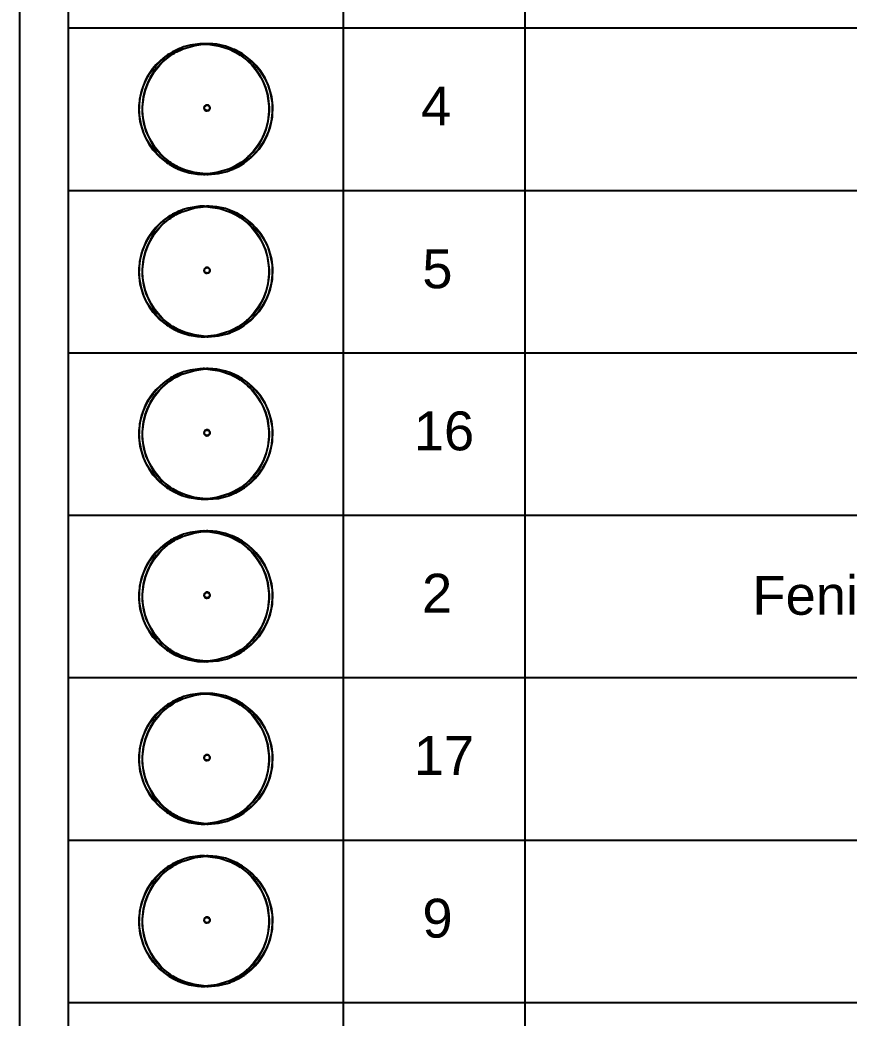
# Model space of a CAD drawing. Header units: millimetres. Extents: x 0 to 135, y -17 to 120.
# Drawn here: x 0 to 7.85, y 80.21 to 89.66 of the extents above; entities that cross this region are included whole.
import ezdxf

# ---------------------------------------------------------------- set-up
doc = ezdxf.new("R2010")
doc.units = ezdxf.units.MM
doc.layers.add('Plan View', color=7, linetype='Continuous')
doc.layers.add('Plant Legend', color=7, linetype='Continuous')
picture_1 = doc.add_image_def('image1.jpg', size_in_pixel=(8192, 8192))

# ---------------------------------------------------------------- blocks, each defined once
blk = doc.blocks.new('1')
at = {"flags": 1}
for tag in ['Export Name', 'Export Layer']:
    blk.add_attdef(tag, (0, 0), '', height=0.0254, dxfattribs=at)
at = {"layer": 'Plan View'}
image = blk.add_image(picture_1, insert=(0, 0), size_in_units=(120, 120), dxfattribs=dict(at, fade=50))
image.dxf.flags = 7
blk = doc.blocks.new('422')
at = {"layer": 'Plant Legend'}
for points in [[(0.4583, 119.2984), (21.053, 119.2984), (21.053, 6.5593), (0.4583, 6.5593)], [(1.7394, 88.1976), (1.7485, 88.1978), (1.7578, 88.1996), (1.7632, 88.1995), (1.7725, 88.1975), (1.7819, 88.1977), (1.8782, 88.2058), (1.9624, 88.226), (1.9825, 88.2338), (2.0066, 88.2439), (2.0083, 88.2444), (2.0189, 88.2485), (2.028, 88.2529), (2.0308, 88.2538), (2.044, 88.2593), (2.0644, 88.2698), (2.0925, 88.2859), (2.0975, 88.2894), (2.1176, 88.3019), (2.1243, 88.3066), (2.1297, 88.31), (2.1376, 88.3159), (2.1844, 88.3531), (2.1911, 88.3598), (2.2272, 88.3946), (2.2634, 88.437), (2.3089, 88.5039), (2.3369, 88.5574), (2.3678, 88.6389), (2.3892, 88.7433), (2.3929, 88.8462), (2.3823, 88.9332), (2.3556, 89.0295), (2.3208, 89.1071), (2.2794, 89.1739), (2.2363, 89.2274), (2.1951, 89.2692), (2.135, 89.3184), (2.1054, 89.3384), (2.0908, 89.3469), (2.0855, 89.3505), (2.0587, 89.3652), (2.0547, 89.367), (2.0373, 89.3759), (2.0306, 89.3785), (2.0253, 89.3802), (2.0238, 89.3812), (2.0091, 89.3879), (1.9865, 89.3966), (1.9451, 89.4114), (1.8621, 89.429), (1.8247, 89.4329), (1.7819, 89.4338), (1.7766, 89.4347), (1.7699, 89.4346), (1.7605, 89.4327), (1.7538, 89.4327), (1.7445, 89.4347), (1.7351, 89.4345), (1.7017, 89.4335), (1.6094, 89.4208), (1.5479, 89.4039), (1.5154, 89.3905), (1.5104, 89.3883), (1.4983, 89.3838), (1.4917, 89.3804), (1.4524, 89.3624), (1.4449, 89.3578), (1.4246, 89.3464), (1.4155, 89.3405), (1.3978, 89.329), (1.3713, 89.3103), (1.3293, 89.2755), (1.3259, 89.2724), (1.2868, 89.2341), (1.2547, 89.1966), (1.2042, 89.1215), (1.1892, 89.0936), (1.1492, 88.9933), (1.1303, 88.9078), (1.1241, 88.7861), (1.1347, 88.6991), (1.1614, 88.6028), (1.1841, 88.5492), (1.2216, 88.4821), (1.259, 88.4301), (1.3219, 88.363), (1.3874, 88.3099), (1.4021, 88.3002), (1.4115, 88.2939), (1.4583, 88.267), (1.477, 88.2576), (1.4863, 88.2538), (1.4917, 88.2519), (1.4984, 88.2484), (1.5332, 88.2345), (1.6, 88.2135), (1.6789, 88.2005), (1.7164, 88.1982), (1.7351, 88.1985)], [(1.5278, 88.2414), (1.5091, 88.2476), (1.4917, 88.2543), (1.469, 88.2659), (1.4609, 88.2692), (1.4502, 88.2752), (1.4382, 88.2819), (1.3981, 88.3065), (1.3553, 88.3384), (1.3497, 88.3434), (1.2894, 88.4009), (1.241, 88.4611), (1.2022, 88.5239), (1.1726, 88.5868), (1.1456, 88.671), (1.1313, 88.7566), (1.1291, 88.8489), (1.1409, 88.9398), (1.1649, 89.0254), (1.1874, 89.0789), (1.23, 89.1552), (1.2633, 89.2006), (1.3285, 89.271), (1.374, 89.3081), (1.4021, 89.3282), (1.4101, 89.3336), (1.4369, 89.3497), (1.4436, 89.3532), (1.4917, 89.3776), (1.4984, 89.3801), (1.5091, 89.3848), (1.5171, 89.3875), (1.5305, 89.3914), (1.5332, 89.3915), (1.5345, 89.391), (1.5352, 89.3905), (1.5345, 89.3891), (1.5332, 89.3876), (1.5265, 89.3835), (1.4777, 89.3584), (1.4528, 89.3437), (1.3981, 89.3061), (1.3927, 89.3017), (1.37, 89.2832), (1.366, 89.2791), (1.3566, 89.2714), (1.3513, 89.2659), (1.3419, 89.2581), (1.2924, 89.2031), (1.2683, 89.1712), (1.2323, 89.1136), (1.2067, 89.0615), (1.1854, 89.0053), (1.1667, 88.9305), (1.1584, 88.8703), (1.1567, 88.8342), (1.1561, 88.8021), (1.157, 88.7914), (1.1574, 88.774), (1.1698, 88.6858), (1.1923, 88.6069), (1.2309, 88.521), (1.259, 88.4743), (1.2991, 88.4209), (1.3433, 88.3728), (1.3554, 88.3621), (1.3981, 88.3259), (1.4222, 88.3083), (1.4329, 88.3017), (1.4463, 88.2926), (1.4516, 88.2894), (1.4704, 88.2779), (1.481, 88.2722), (1.5318, 88.2457), (1.5333, 88.2444), (1.5344, 88.2431), (1.5345, 88.2416), (1.5332, 88.2408), (1.5291, 88.241)], [(1.7578, 88.2015), (1.6495, 88.2152), (1.5653, 88.2392), (1.5184, 88.2569), (1.4917, 88.2703), (1.4902, 88.2712), (1.4743, 88.2797), (1.4476, 88.2956), (1.4275, 88.309), (1.4207, 88.314), (1.374, 88.3503), (1.366, 88.3569), (1.3564, 88.3661), (1.3526, 88.3691), (1.3267, 88.3956), (1.2773, 88.4557), (1.2437, 88.5079), (1.2143, 88.5654), (1.186, 88.6416), (1.167, 88.7286), (1.1607, 88.7994), (1.1608, 88.8382), (1.1716, 88.9318), (1.1876, 88.996), (1.2089, 89.0549), (1.2355, 89.1097), (1.2716, 89.1685), (1.3196, 89.2287), (1.3526, 89.2629), (1.37, 89.2788), (1.4155, 89.3149), (1.4489, 89.3375), (1.4623, 89.3459), (1.4827, 89.3571), (1.4837, 89.3578), (1.5305, 89.3804), (1.5439, 89.3854), (1.6535, 89.4178), (1.711, 89.4267), (1.7592, 89.4306), (1.7779, 89.4296), (1.8902, 89.4119), (1.9825, 89.3819), (2.0012, 89.374), (2.0052, 89.3718), (2.0427, 89.3525), (2.0841, 89.3273), (2.0922, 89.321), (2.143, 89.2819), (2.1523, 89.274), (2.1604, 89.2662), (2.1644, 89.2631), (2.1903, 89.2367), (2.2397, 89.1766), (2.2785, 89.115), (2.3016, 89.0696), (2.3205, 89.0228), (2.3392, 88.9599), (2.3537, 88.8716), (2.3556, 88.8407), (2.3562, 88.7941), (2.3454, 88.7005), (2.3295, 88.6363), (2.3081, 88.5774), (2.2816, 88.5226), (2.2482, 88.4678), (2.2081, 88.4156), (2.1644, 88.3693), (2.1561, 88.3621), (2.1496, 88.3554), (2.1443, 88.3514), (2.1176, 88.3295), (2.1002, 88.3163), (2.0907, 88.31), (2.0654, 88.2931), (2.06, 88.2899), (2.0173, 88.2663), (1.9985, 88.2569), (1.9758, 88.2476), (1.8635, 88.2144), (1.7779, 88.2026)], [(1.9825, 88.2413), (1.982, 88.2418), (1.9825, 88.2432), (1.9878, 88.2473), (2.0012, 88.2543), (2.0416, 88.2752), (2.0587, 88.2853), (2.0643, 88.2886), (2.0694, 88.292), (2.0748, 88.2953), (2.1189, 88.3261), (2.1243, 88.3305), (2.147, 88.3489), (2.151, 88.3531), (2.1577, 88.3582), (2.1671, 88.3675), (2.1738, 88.3728), (2.2032, 88.4039), (2.246, 88.4571), (2.266, 88.4865), (2.3051, 88.5587), (2.3304, 88.6229), (2.3504, 88.7018), (2.3587, 88.7633), (2.3605, 88.7994), (2.3609, 88.8302), (2.3596, 88.8583), (2.3475, 88.9452), (2.3262, 89.0216), (2.2992, 89.0856), (2.2714, 89.1368), (2.2244, 89.2033), (2.2005, 89.2314), (2.1722, 89.2608), (2.1629, 89.2688), (2.159, 89.2729), (2.1508, 89.2795), (2.0971, 89.3223), (2.0801, 89.3335), (2.0439, 89.3558), (2.032, 89.3625), (1.9865, 89.3856), (1.9837, 89.3879), (1.9826, 89.3892), (1.9827, 89.3905), (1.9838, 89.3913), (1.9852, 89.3916), (1.9878, 89.3912), (2.0146, 89.3819), (2.0253, 89.3779), (2.028, 89.3765), (2.0388, 89.3705), (2.0534, 89.3644), (2.0641, 89.3584), (2.0721, 89.3541), (2.0761, 89.3517), (2.0908, 89.3435), (2.1216, 89.3236), (2.163, 89.2925), (2.2276, 89.2314), (2.2731, 89.1752), (2.3162, 89.1057), (2.3444, 89.0455), (2.3687, 88.9719), (2.3854, 88.8797), (2.388, 88.7847), (2.3773, 88.6978), (2.3522, 88.6069), (2.3243, 88.5427), (2.2936, 88.4878), (2.287, 88.4771), (2.2538, 88.4317), (2.1885, 88.3612), (2.1826, 88.3568), (2.1764, 88.3508), (2.1323, 88.3161), (2.1069, 88.2986), (2.0801, 88.2825), (2.0681, 88.2758), (2.024, 88.2541), (2.0052, 88.2463), (1.9878, 88.241), (1.9852, 88.2407), (1.9838, 88.2408)], [(1.7665, 88.7994), (1.7732, 88.7994), (1.7839, 88.8021), (1.7899, 88.8063), (1.7939, 88.8102), (1.7966, 88.8142), (1.7993, 88.8227), (1.7994, 88.8302), (1.7972, 88.8382), (1.795, 88.8422), (1.7926, 88.8451), (1.7885, 88.8489), (1.7846, 88.8516), (1.7806, 88.8533), (1.7752, 88.8543), (1.7652, 88.8543), (1.7592, 88.8526), (1.7508, 88.8476), (1.7468, 88.8436), (1.7443, 88.8396), (1.742, 88.8329), (1.7415, 88.8248), (1.7432, 88.8168), (1.7445, 88.814), (1.7471, 88.8101), (1.7511, 88.8061), (1.7566, 88.8021), (1.7605, 88.8005), (1.7632, 88.7999)], [(1.7645, 88.802), (1.7592, 88.8043), (1.7538, 88.8081), (1.751, 88.8115), (1.7478, 88.8182), (1.7466, 88.8235), (1.7466, 88.8302), (1.7477, 88.8355), (1.7511, 88.8424), (1.7552, 88.8471), (1.7592, 88.8498), (1.7618, 88.8512), (1.7645, 88.8523), (1.7685, 88.8529), (1.7752, 88.8525), (1.7766, 88.8521), (1.7832, 88.8486), (1.7878, 88.8449), (1.7907, 88.8409), (1.7932, 88.8355), (1.7944, 88.8302), (1.7945, 88.8248), (1.7931, 88.8182), (1.7907, 88.8128), (1.7879, 88.8088), (1.7819, 88.8041), (1.7792, 88.8025), (1.7776, 88.8021), (1.7766, 88.8016), (1.7712, 88.801), (1.7672, 88.8012), (1.7659, 88.8014)], [(1.7394, 86.6601), (1.7485, 86.6603), (1.7578, 86.6621), (1.7632, 86.662), (1.7725, 86.66), (1.7819, 86.6602), (1.8782, 86.6683), (1.9624, 86.6885), (1.9825, 86.6963), (2.0066, 86.7064), (2.0083, 86.7069), (2.0189, 86.7109), (2.028, 86.7154), (2.0308, 86.7163), (2.044, 86.7218), (2.0644, 86.7323), (2.0925, 86.7484), (2.0975, 86.7519), (2.1176, 86.7644), (2.1243, 86.7692), (2.1297, 86.7725), (2.1844, 86.8157), (2.1911, 86.8223), (2.2303, 86.8607), (2.2634, 86.8995), (2.3089, 86.9664), (2.3369, 87.0199), (2.3678, 87.1014), (2.3892, 87.2058), (2.3929, 87.3087), (2.3823, 87.3957), (2.3556, 87.492), (2.3356, 87.5401), (2.3088, 87.5911), (2.2794, 87.6364), (2.2363, 87.6899), (2.1951, 87.7317), (2.151, 87.7688), (2.1054, 87.8009), (2.0908, 87.8094), (2.0855, 87.813), (2.0587, 87.8277), (2.0547, 87.8295), (2.0373, 87.8384), (2.0306, 87.841), (2.0253, 87.8428), (2.0091, 87.8504), (1.9451, 87.8739), (1.8621, 87.8915), (1.826, 87.8954), (1.7899, 87.8963), (1.7819, 87.8963), (1.7766, 87.8972), (1.7699, 87.8971), (1.7618, 87.8953), (1.7538, 87.8952), (1.7445, 87.8972), (1.7351, 87.897), (1.703, 87.8962), (1.5907, 87.879), (1.5439, 87.8649), (1.5154, 87.853), (1.5104, 87.8508), (1.5089, 87.8504), (1.5077, 87.8497), (1.5051, 87.8489), (1.4956, 87.845), (1.4944, 87.8442), (1.4524, 87.825), (1.4449, 87.8203), (1.4246, 87.8089), (1.3994, 87.7928), (1.3713, 87.7728), (1.3293, 87.738), (1.3259, 87.7349), (1.2868, 87.6966), (1.2537, 87.6577), (1.2122, 87.5976), (1.1904, 87.5588), (1.1492, 87.4558), (1.1303, 87.3703), (1.1241, 87.2486), (1.1347, 87.1616), (1.1614, 87.0653), (1.1841, 87.0117), (1.2216, 86.9446), (1.259, 86.8926), (1.3219, 86.8255), (1.3874, 86.7724), (1.4021, 86.7627), (1.4115, 86.7564), (1.4583, 86.7295), (1.477, 86.7201), (1.4863, 86.7163), (1.4917, 86.7144), (1.4984, 86.7109), (1.5332, 86.6969), (1.6, 86.676), (1.6789, 86.663), (1.7164, 86.6607), (1.7351, 86.661)], [(1.7578, 86.664), (1.6495, 86.6777), (1.5653, 86.7017), (1.5184, 86.7194), (1.4917, 86.7328), (1.4902, 86.7337), (1.4743, 86.7422), (1.4476, 86.7581), (1.4275, 86.7715), (1.4207, 86.7765), (1.374, 86.8128), (1.366, 86.8194), (1.3564, 86.8286), (1.3499, 86.8342), (1.3267, 86.8581), (1.2773, 86.9182), (1.2437, 86.9704), (1.2143, 87.0279), (1.186, 87.1041), (1.167, 87.191), (1.1607, 87.2619), (1.1608, 87.3007), (1.1716, 87.3943), (1.1876, 87.4585), (1.2089, 87.5174), (1.2355, 87.5722), (1.2716, 87.631), (1.3196, 87.6912), (1.3526, 87.7254), (1.37, 87.7413), (1.3994, 87.7652), (1.4155, 87.7774), (1.4265, 87.7848), (1.4409, 87.7949), (1.4623, 87.8083), (1.4732, 87.8142), (1.4827, 87.8196), (1.4837, 87.8203), (1.5305, 87.8429), (1.5439, 87.8479), (1.6535, 87.8803), (1.7097, 87.8891), (1.7605, 87.8931), (1.7779, 87.8921), (1.8916, 87.874), (1.9825, 87.8444), (2.0039, 87.8351), (2.0427, 87.815), (2.0841, 87.7898), (2.143, 87.7444), (2.1523, 87.7365), (2.1604, 87.7287), (2.1644, 87.7256), (2.1913, 87.6979), (2.2397, 87.6391), (2.2785, 87.5775), (2.3016, 87.5321), (2.3205, 87.4853), (2.3392, 87.4224), (2.3537, 87.3341), (2.3556, 87.3032), (2.3562, 87.2566), (2.3454, 87.163), (2.3295, 87.0988), (2.3081, 87.0399), (2.2816, 86.9851), (2.2482, 86.9303), (2.2081, 86.8781), (2.1654, 86.8326), (2.1561, 86.8246), (2.1496, 86.8179), (2.1443, 86.8139), (2.1176, 86.792), (2.1002, 86.7788), (2.0907, 86.7725), (2.0654, 86.7556), (2.06, 86.7524), (2.0173, 86.7288), (1.9865, 86.7143), (1.9758, 86.7101), (1.8635, 86.6769), (1.7779, 86.6651)], [(1.5278, 86.7039), (1.5091, 86.7101), (1.4917, 86.7168), (1.469, 86.7284), (1.4609, 86.7317), (1.4502, 86.7377), (1.4382, 86.7444), (1.3981, 86.769), (1.3553, 86.8009), (1.3298, 86.8233), (1.2882, 86.8647), (1.241, 86.9236), (1.2022, 86.9864), (1.1726, 87.0493), (1.1456, 87.1335), (1.1313, 87.2191), (1.1291, 87.3114), (1.1409, 87.4024), (1.1634, 87.4839), (1.1874, 87.5414), (1.23, 87.6177), (1.2884, 87.6926), (1.3299, 87.7345), (1.374, 87.7706), (1.4101, 87.796), (1.4369, 87.8122), (1.4436, 87.8157), (1.4917, 87.8401), (1.4945, 87.841), (1.5118, 87.8484), (1.5305, 87.854), (1.5332, 87.8538), (1.5345, 87.8535), (1.5352, 87.853), (1.5345, 87.8516), (1.5332, 87.8501), (1.5265, 87.846), (1.4777, 87.8209), (1.4528, 87.8062), (1.4141, 87.7807), (1.37, 87.7457), (1.366, 87.7416), (1.3566, 87.7339), (1.3499, 87.7272), (1.3419, 87.7206), (1.2831, 87.6537), (1.2683, 87.6337), (1.2359, 87.5829), (1.2067, 87.524), (1.1854, 87.4678), (1.1667, 87.393), (1.1584, 87.3328), (1.1567, 87.2967), (1.1561, 87.2646), (1.157, 87.2539), (1.1574, 87.2365), (1.1698, 87.1483), (1.1922, 87.0694), (1.2309, 86.9835), (1.259, 86.9368), (1.2991, 86.8834), (1.3433, 86.8353), (1.3554, 86.8246), (1.3981, 86.7884), (1.4222, 86.7708), (1.4329, 86.7642), (1.4463, 86.7551), (1.4516, 86.7519), (1.4704, 86.7404), (1.5318, 86.7082), (1.5333, 86.7069), (1.5344, 86.7056), (1.5345, 86.7041), (1.5332, 86.7033), (1.5291, 86.7035)], [(1.9825, 86.7038), (1.982, 86.7043), (1.9825, 86.7057), (1.9878, 86.7098), (2.0012, 86.7168), (2.0416, 86.7377), (2.0587, 86.7478), (2.0643, 86.7511), (2.0694, 86.7545), (2.0748, 86.7578), (2.1189, 86.7886), (2.1243, 86.793), (2.147, 86.8114), (2.151, 86.8155), (2.1577, 86.8207), (2.1671, 86.83), (2.1738, 86.8353), (2.2032, 86.8664), (2.246, 86.9196), (2.266, 86.9491), (2.3051, 87.0212), (2.3304, 87.0854), (2.3504, 87.1643), (2.3587, 87.2258), (2.3605, 87.2619), (2.3609, 87.2927), (2.3596, 87.3208), (2.3472, 87.409), (2.3262, 87.4841), (2.2992, 87.5481), (2.2714, 87.5993), (2.2286, 87.6608), (2.2005, 87.6939), (2.1722, 87.7233), (2.1615, 87.7327), (2.1495, 87.7434), (2.0971, 87.7848), (2.0801, 87.796), (2.0439, 87.8183), (2.04, 87.8201), (2.0293, 87.8263), (1.9865, 87.8481), (1.9837, 87.8504), (1.9826, 87.8517), (1.9827, 87.853), (1.9838, 87.8538), (1.9852, 87.8541), (1.9892, 87.8534), (2.0079, 87.8471), (2.0199, 87.8423), (2.0226, 87.8415), (2.0253, 87.8404), (2.028, 87.839), (2.0388, 87.833), (2.0534, 87.8269), (2.0641, 87.8209), (2.0761, 87.8142), (2.0908, 87.806), (2.1216, 87.7861), (2.163, 87.755), (2.1671, 87.7514), (2.2276, 87.6939), (2.2731, 87.6377), (2.3162, 87.5682), (2.3444, 87.508), (2.3687, 87.4344), (2.3854, 87.3422), (2.388, 87.2472), (2.3773, 87.1603), (2.3522, 87.0694), (2.3243, 87.0052), (2.2936, 86.9503), (2.287, 86.9396), (2.2538, 86.8942), (2.1885, 86.8237), (2.1826, 86.8193), (2.1764, 86.8133), (2.1323, 86.7786), (2.125, 86.7738), (2.1069, 86.7611), (2.0801, 86.745), (2.0681, 86.7383), (2.024, 86.7166), (2.0052, 86.7088), (1.9878, 86.7035), (1.9852, 86.7032), (1.9838, 86.7033)], [(1.7652, 87.2619), (1.7732, 87.2619), (1.7839, 87.2646), (1.7899, 87.2688), (1.7939, 87.2727), (1.7966, 87.2767), (1.7993, 87.2852), (1.7994, 87.2927), (1.7972, 87.3007), (1.795, 87.3047), (1.7926, 87.3076), (1.7859, 87.3133), (1.7817, 87.3154), (1.7752, 87.3168), (1.7665, 87.3168), (1.7598, 87.3154), (1.7546, 87.3128), (1.7485, 87.3081), (1.7458, 87.3047), (1.7431, 87.2993), (1.7418, 87.294), (1.7415, 87.2873), (1.7432, 87.2793), (1.7445, 87.2765), (1.7471, 87.2726), (1.7511, 87.2686), (1.7566, 87.2646), (1.7605, 87.263)], [(1.7645, 87.2645), (1.7592, 87.2668), (1.7538, 87.2706), (1.751, 87.274), (1.7478, 87.2807), (1.7466, 87.286), (1.7466, 87.2927), (1.7478, 87.298), (1.7502, 87.3034), (1.7529, 87.3074), (1.7565, 87.3107), (1.7618, 87.3138), (1.7645, 87.3148), (1.7685, 87.3154), (1.7752, 87.315), (1.7766, 87.3146), (1.7819, 87.312), (1.7878, 87.3074), (1.7907, 87.3034), (1.7932, 87.298), (1.7944, 87.2927), (1.7945, 87.2873), (1.7931, 87.2807), (1.7907, 87.2753), (1.7872, 87.2706), (1.7819, 87.2665), (1.7792, 87.265), (1.7776, 87.2646), (1.7766, 87.2641), (1.7699, 87.2635), (1.7659, 87.2639)], [(1.7394, 85.1226), (1.7485, 85.1228), (1.7578, 85.1246), (1.7632, 85.1245), (1.7725, 85.1225), (1.7819, 85.1227), (1.8782, 85.1308), (1.9624, 85.151), (1.9825, 85.1588), (2.0066, 85.1689), (2.0083, 85.1694), (2.0189, 85.1734), (2.028, 85.1779), (2.0308, 85.1788), (2.044, 85.1843), (2.0644, 85.1948), (2.0925, 85.2109), (2.0975, 85.2144), (2.1176, 85.2269), (2.1243, 85.2316), (2.1297, 85.235), (2.1376, 85.2409), (2.1844, 85.2782), (2.1911, 85.2848), (2.2272, 85.3196), (2.2634, 85.362), (2.3089, 85.4289), (2.3369, 85.4824), (2.3678, 85.5639), (2.3892, 85.6683), (2.3929, 85.7712), (2.3823, 85.8582), (2.3556, 85.9545), (2.3208, 86.0321), (2.2794, 86.0989), (2.2363, 86.1524), (2.1951, 86.1942), (2.135, 86.2434), (2.1054, 86.2634), (2.0908, 86.2719), (2.0855, 86.2755), (2.0587, 86.2902), (2.0547, 86.292), (2.0373, 86.3009), (2.0306, 86.3035), (2.0253, 86.3052), (2.0238, 86.3062), (2.0091, 86.3129), (1.9865, 86.3215), (1.9451, 86.3364), (1.8621, 86.354), (1.8247, 86.3579), (1.7819, 86.3588), (1.7766, 86.3597), (1.7699, 86.3596), (1.7605, 86.3577), (1.7538, 86.3577), (1.7445, 86.3597), (1.7351, 86.3595), (1.7017, 86.3585), (1.6094, 86.3458), (1.5479, 86.3289), (1.5154, 86.3155), (1.5104, 86.3133), (1.4983, 86.3088), (1.4917, 86.3054), (1.4524, 86.2874), (1.4449, 86.2828), (1.4246, 86.2714), (1.4155, 86.2655), (1.3978, 86.254), (1.3713, 86.2353), (1.3293, 86.2005), (1.3259, 86.1974), (1.2868, 86.1591), (1.2547, 86.1216), (1.2042, 86.0465), (1.1892, 86.0186), (1.1492, 85.9183), (1.1303, 85.8328), (1.1241, 85.7111), (1.1347, 85.6241), (1.1614, 85.5278), (1.1841, 85.4742), (1.2216, 85.4072), (1.259, 85.3551), (1.3219, 85.288), (1.3874, 85.2349), (1.4021, 85.2252), (1.4115, 85.2189), (1.4583, 85.192), (1.477, 85.1826), (1.4863, 85.1787), (1.4917, 85.1769), (1.4984, 85.1734), (1.5332, 85.1594), (1.6, 85.1385), (1.6789, 85.1255), (1.7164, 85.1232), (1.7351, 85.1235)], [(1.7578, 85.1265), (1.6495, 85.1402), (1.5653, 85.1642), (1.5184, 85.1819), (1.4917, 85.1953), (1.4902, 85.1962), (1.4743, 85.2047), (1.4476, 85.2206), (1.4275, 85.234), (1.4207, 85.239), (1.374, 85.2753), (1.366, 85.2819), (1.3564, 85.2911), (1.3526, 85.2941), (1.3267, 85.3206), (1.2773, 85.3807), (1.2437, 85.4329), (1.2143, 85.4904), (1.186, 85.5666), (1.167, 85.6535), (1.1607, 85.7244), (1.1608, 85.7632), (1.1716, 85.8568), (1.1876, 85.921), (1.2089, 85.9799), (1.2355, 86.0347), (1.2716, 86.0935), (1.3196, 86.1537), (1.3526, 86.1879), (1.37, 86.2038), (1.4155, 86.2399), (1.4489, 86.2625), (1.4623, 86.2709), (1.4827, 86.2821), (1.4837, 86.2828), (1.5305, 86.3054), (1.5439, 86.3104), (1.6535, 86.3428), (1.711, 86.3517), (1.7592, 86.3556), (1.7779, 86.3546), (1.8902, 86.3369), (1.9825, 86.3069), (2.0012, 86.299), (2.0052, 86.2968), (2.0427, 86.2775), (2.0841, 86.2523), (2.0922, 86.246), (2.143, 86.2069), (2.1523, 86.199), (2.1604, 86.1912), (2.1644, 86.1881), (2.1903, 86.1617), (2.2397, 86.1016), (2.2785, 86.04), (2.3016, 85.9946), (2.3205, 85.9478), (2.3392, 85.8849), (2.3537, 85.7966), (2.3556, 85.7657), (2.3562, 85.7191), (2.3454, 85.6255), (2.3295, 85.5613), (2.3081, 85.5024), (2.2816, 85.4476), (2.2482, 85.3928), (2.2081, 85.3406), (2.1644, 85.2943), (2.1561, 85.2871), (2.1496, 85.2804), (2.1443, 85.2764), (2.1176, 85.2545), (2.1002, 85.2413), (2.0907, 85.235), (2.0654, 85.2181), (2.06, 85.2149), (2.0173, 85.1913), (1.9985, 85.1819), (1.9758, 85.1726), (1.8635, 85.1394), (1.7779, 85.1276)], [(1.5278, 85.1664), (1.5091, 85.1726), (1.4917, 85.1793), (1.469, 85.1909), (1.4609, 85.1942), (1.4502, 85.2002), (1.4382, 85.2069), (1.3981, 85.2315), (1.3553, 85.2634), (1.3497, 85.2684), (1.2894, 85.3259), (1.241, 85.3861), (1.2022, 85.4489), (1.1726, 85.5118), (1.1456, 85.596), (1.1313, 85.6816), (1.1291, 85.7739), (1.1409, 85.8649), (1.1649, 85.9504), (1.1874, 86.0039), (1.23, 86.0802), (1.2633, 86.1256), (1.3285, 86.196), (1.374, 86.2331), (1.4021, 86.2532), (1.4101, 86.2586), (1.4369, 86.2747), (1.4436, 86.2782), (1.4917, 86.3026), (1.4984, 86.3051), (1.5091, 86.3098), (1.5171, 86.3125), (1.5305, 86.3165), (1.5332, 86.3165), (1.5345, 86.316), (1.5352, 86.3155), (1.5345, 86.3141), (1.5332, 86.3126), (1.5265, 86.3085), (1.4777, 86.2834), (1.4528, 86.2687), (1.3981, 86.2311), (1.3927, 86.2267), (1.37, 86.2082), (1.366, 86.2041), (1.3566, 86.1964), (1.3513, 86.1909), (1.3419, 86.1831), (1.2924, 86.1281), (1.2683, 86.0962), (1.2323, 86.0386), (1.2067, 85.9865), (1.1854, 85.9303), (1.1667, 85.8555), (1.1584, 85.7953), (1.1567, 85.7592), (1.1561, 85.7271), (1.157, 85.7164), (1.1574, 85.699), (1.1698, 85.6108), (1.1923, 85.5319), (1.2309, 85.446), (1.259, 85.3993), (1.2991, 85.3459), (1.3433, 85.2978), (1.3554, 85.2871), (1.3981, 85.2509), (1.4222, 85.2333), (1.4329, 85.2267), (1.4463, 85.2176), (1.4516, 85.2144), (1.4704, 85.2029), (1.481, 85.1972), (1.5318, 85.1707), (1.5333, 85.1694), (1.5344, 85.1681), (1.5345, 85.1666), (1.5332, 85.1658), (1.5291, 85.166)], [(1.9825, 85.1663), (1.982, 85.1668), (1.9825, 85.1682), (1.9878, 85.1723), (2.0012, 85.1793), (2.0416, 85.2002), (2.0587, 85.2104), (2.0643, 85.2136), (2.0694, 85.217), (2.0748, 85.2203), (2.1189, 85.2511), (2.1243, 85.2554), (2.147, 85.2739), (2.151, 85.278), (2.1577, 85.2832), (2.1671, 85.2925), (2.1738, 85.2978), (2.2032, 85.3289), (2.246, 85.3821), (2.266, 85.4116), (2.3051, 85.4837), (2.3304, 85.5479), (2.3504, 85.6268), (2.3587, 85.6883), (2.3605, 85.7244), (2.3609, 85.7552), (2.3596, 85.7833), (2.3475, 85.8702), (2.3262, 85.9466), (2.2992, 86.0106), (2.2714, 86.0618), (2.2244, 86.1283), (2.2005, 86.1564), (2.1722, 86.1858), (2.1629, 86.1938), (2.159, 86.1978), (2.1508, 86.2045), (2.0971, 86.2473), (2.0801, 86.2585), (2.0439, 86.2808), (2.032, 86.2875), (1.9865, 86.3106), (1.9837, 86.3129), (1.9826, 86.3142), (1.9827, 86.3155), (1.9838, 86.3163), (1.9852, 86.3166), (1.9878, 86.3162), (2.0146, 86.3069), (2.0253, 86.3029), (2.028, 86.3015), (2.0388, 86.2955), (2.0534, 86.2894), (2.0641, 86.2834), (2.0721, 86.2791), (2.0761, 86.2767), (2.0908, 86.2685), (2.1216, 86.2486), (2.163, 86.2175), (2.2276, 86.1564), (2.2731, 86.1002), (2.3162, 86.0307), (2.3444, 85.9705), (2.3687, 85.8969), (2.3854, 85.8047), (2.388, 85.7097), (2.3773, 85.6228), (2.3522, 85.5319), (2.3243, 85.4677), (2.2936, 85.4128), (2.287, 85.4021), (2.2538, 85.3567), (2.1885, 85.2862), (2.1826, 85.2818), (2.1764, 85.2758), (2.1323, 85.2411), (2.1069, 85.2236), (2.0801, 85.2075), (2.0681, 85.2008), (2.024, 85.1791), (2.0052, 85.1713), (1.9878, 85.166), (1.9852, 85.1657), (1.9838, 85.1658)], [(1.7665, 85.7244), (1.7732, 85.7244), (1.7839, 85.7271), (1.7899, 85.7313), (1.7939, 85.7352), (1.7966, 85.7392), (1.7993, 85.7477), (1.7994, 85.7552), (1.7972, 85.7632), (1.795, 85.7672), (1.7926, 85.7701), (1.7885, 85.7739), (1.7846, 85.7766), (1.7806, 85.7783), (1.7752, 85.7793), (1.7652, 85.7793), (1.7592, 85.7776), (1.7508, 85.7726), (1.7468, 85.7686), (1.7443, 85.7645), (1.742, 85.7579), (1.7415, 85.7498), (1.7432, 85.7418), (1.7445, 85.739), (1.7471, 85.7351), (1.7511, 85.7311), (1.7566, 85.7271), (1.7605, 85.7255), (1.7632, 85.7248)], [(1.7645, 85.727), (1.7592, 85.7293), (1.7538, 85.7331), (1.751, 85.7365), (1.7478, 85.7432), (1.7466, 85.7485), (1.7466, 85.7552), (1.7477, 85.7605), (1.7511, 85.7674), (1.7552, 85.7721), (1.7592, 85.7748), (1.7618, 85.7763), (1.7645, 85.7773), (1.7685, 85.7779), (1.7752, 85.7775), (1.7766, 85.7771), (1.7832, 85.7736), (1.7878, 85.7699), (1.7907, 85.7659), (1.7932, 85.7605), (1.7944, 85.7552), (1.7945, 85.7498), (1.7931, 85.7432), (1.7907, 85.7378), (1.7879, 85.7338), (1.7819, 85.7291), (1.7792, 85.7275), (1.7776, 85.7271), (1.7766, 85.7266), (1.7712, 85.726), (1.7672, 85.7262), (1.7659, 85.7264)], [(1.7394, 83.5851), (1.7485, 83.5853), (1.7578, 83.5871), (1.7632, 83.587), (1.7725, 83.585), (1.7819, 83.5852), (1.8782, 83.5933), (1.9624, 83.6135), (1.9825, 83.6213), (2.0066, 83.6314), (2.0083, 83.6319), (2.0189, 83.636), (2.028, 83.6404), (2.0308, 83.6413), (2.044, 83.6468), (2.0644, 83.6573), (2.0925, 83.6734), (2.0975, 83.6769), (2.1176, 83.6894), (2.1243, 83.6941), (2.1297, 83.6975), (2.1376, 83.7034), (2.1844, 83.7407), (2.1911, 83.7473), (2.2272, 83.7821), (2.2634, 83.8245), (2.3089, 83.8914), (2.3369, 83.9449), (2.3678, 84.0265), (2.3892, 84.1308), (2.3929, 84.2337), (2.3823, 84.3207), (2.3556, 84.417), (2.3208, 84.4946), (2.2794, 84.5614), (2.2363, 84.6149), (2.1951, 84.6567), (2.135, 84.7059), (2.1054, 84.7259), (2.0908, 84.7344), (2.0855, 84.738), (2.0587, 84.7527), (2.0547, 84.7545), (2.0373, 84.7634), (2.0306, 84.766), (2.0253, 84.7677), (2.0238, 84.7687), (2.0091, 84.7754), (1.9865, 84.7841), (1.9451, 84.799), (1.8621, 84.8165), (1.8247, 84.8204), (1.7819, 84.8213), (1.7766, 84.8222), (1.7699, 84.8221), (1.7605, 84.8203), (1.7538, 84.8202), (1.7445, 84.8222), (1.7351, 84.822), (1.7017, 84.821), (1.6094, 84.8083), (1.5479, 84.7914), (1.5154, 84.778), (1.5104, 84.7758), (1.4983, 84.7714), (1.4917, 84.7679), (1.4524, 84.75), (1.4449, 84.7453), (1.4246, 84.7339), (1.4155, 84.728), (1.3978, 84.7165), (1.3713, 84.6978), (1.3293, 84.663), (1.3259, 84.6599), (1.2868, 84.6216), (1.2547, 84.5841), (1.2042, 84.509), (1.1892, 84.4811), (1.1492, 84.3809), (1.1303, 84.2953), (1.1241, 84.1736), (1.1347, 84.0866), (1.1614, 83.9903), (1.1841, 83.9367), (1.2216, 83.8697), (1.259, 83.8176), (1.3219, 83.7505), (1.3874, 83.6974), (1.4021, 83.6878), (1.4115, 83.6814), (1.4583, 83.6545), (1.477, 83.6451), (1.4863, 83.6413), (1.4917, 83.6394), (1.4984, 83.6359), (1.5332, 83.622), (1.6, 83.601), (1.6789, 83.588), (1.7164, 83.5857), (1.7351, 83.586)], [(1.5278, 83.6289), (1.5091, 83.6351), (1.4917, 83.6418), (1.469, 83.6534), (1.4609, 83.6567), (1.4502, 83.6627), (1.4382, 83.6694), (1.3981, 83.694), (1.3553, 83.7259), (1.3497, 83.7309), (1.2894, 83.7884), (1.241, 83.8486), (1.2022, 83.9114), (1.1726, 83.9743), (1.1456, 84.0586), (1.1313, 84.1441), (1.1291, 84.2364), (1.1409, 84.3274), (1.1649, 84.4129), (1.1874, 84.4664), (1.23, 84.5427), (1.2633, 84.5881), (1.3285, 84.6585), (1.374, 84.6956), (1.4021, 84.7157), (1.4101, 84.7211), (1.4369, 84.7372), (1.4436, 84.7407), (1.4917, 84.7651), (1.4984, 84.7676), (1.5091, 84.7724), (1.5171, 84.775), (1.5305, 84.779), (1.5332, 84.779), (1.5345, 84.7785), (1.5352, 84.778), (1.5345, 84.7766), (1.5332, 84.7751), (1.5265, 84.771), (1.4777, 84.7459), (1.4528, 84.7312), (1.3981, 84.6936), (1.3927, 84.6892), (1.37, 84.6707), (1.366, 84.6666), (1.3566, 84.659), (1.3513, 84.6534), (1.3419, 84.6456), (1.2924, 84.5906), (1.2683, 84.5587), (1.2323, 84.5012), (1.2067, 84.4491), (1.1854, 84.3928), (1.1667, 84.318), (1.1584, 84.2578), (1.1567, 84.2217), (1.1561, 84.1896), (1.157, 84.1789), (1.1574, 84.1615), (1.1698, 84.0733), (1.1923, 83.9944), (1.2309, 83.9085), (1.259, 83.8618), (1.2991, 83.8084), (1.3433, 83.7603), (1.3554, 83.7496), (1.3981, 83.7134), (1.4222, 83.6958), (1.4329, 83.6892), (1.4463, 83.6801), (1.4516, 83.6769), (1.4704, 83.6654), (1.481, 83.6597), (1.5318, 83.6332), (1.5333, 83.6319), (1.5344, 83.6306), (1.5345, 83.6291), (1.5332, 83.6283), (1.5291, 83.6285)], [(1.7578, 83.589), (1.6495, 83.6027), (1.5653, 83.6267), (1.5184, 83.6444), (1.4917, 83.6578), (1.4902, 83.6587), (1.4743, 83.6672), (1.4476, 83.6831), (1.4275, 83.6965), (1.4207, 83.7015), (1.374, 83.7378), (1.366, 83.7444), (1.3564, 83.7536), (1.3526, 83.7566), (1.3267, 83.7831), (1.2773, 83.8432), (1.2437, 83.8954), (1.2143, 83.9529), (1.186, 84.0291), (1.167, 84.1161), (1.1607, 84.1869), (1.1608, 84.2257), (1.1716, 84.3193), (1.1876, 84.3835), (1.2089, 84.4424), (1.2355, 84.4972), (1.2716, 84.556), (1.3196, 84.6162), (1.3526, 84.6504), (1.37, 84.6663), (1.4155, 84.7024), (1.4489, 84.725), (1.4623, 84.7334), (1.4827, 84.7446), (1.4837, 84.7453), (1.5305, 84.7679), (1.5439, 84.7729), (1.6535, 84.8053), (1.711, 84.8142), (1.7592, 84.8181), (1.7779, 84.8171), (1.8902, 84.7994), (1.9825, 84.7694), (2.0012, 84.7615), (2.0052, 84.7593), (2.0427, 84.74), (2.0841, 84.7148), (2.0922, 84.7085), (2.143, 84.6694), (2.1523, 84.6615), (2.1604, 84.6537), (2.1644, 84.6506), (2.1903, 84.6242), (2.2397, 84.5641), (2.2785, 84.5025), (2.3016, 84.4571), (2.3205, 84.4103), (2.3392, 84.3474), (2.3537, 84.2592), (2.3556, 84.2282), (2.3562, 84.1816), (2.3454, 84.088), (2.3295, 84.0238), (2.3081, 83.9649), (2.2816, 83.9101), (2.2482, 83.8553), (2.2081, 83.8031), (2.1644, 83.7568), (2.1561, 83.7496), (2.1496, 83.7429), (2.1443, 83.7389), (2.1176, 83.717), (2.1002, 83.7039), (2.0907, 83.6975), (2.0654, 83.6806), (2.06, 83.6774), (2.0173, 83.6538), (1.9985, 83.6444), (1.9758, 83.6351), (1.8635, 83.6019), (1.7779, 83.5901)], [(1.9825, 83.6288), (1.982, 83.6293), (1.9825, 83.6307), (1.9878, 83.6348), (2.0012, 83.6418), (2.0416, 83.6627), (2.0587, 83.6729), (2.0643, 83.6761), (2.0694, 83.6795), (2.0748, 83.6828), (2.1189, 83.7136), (2.1243, 83.718), (2.147, 83.7365), (2.151, 83.7406), (2.1577, 83.7457), (2.1671, 83.755), (2.1738, 83.7603), (2.2032, 83.7914), (2.246, 83.8446), (2.266, 83.8741), (2.3051, 83.9462), (2.3304, 84.0104), (2.3504, 84.0893), (2.3587, 84.1508), (2.3605, 84.1869), (2.3609, 84.2177), (2.3596, 84.2458), (2.3475, 84.3327), (2.3262, 84.4091), (2.2992, 84.4731), (2.2714, 84.5243), (2.2244, 84.5908), (2.2005, 84.6189), (2.1722, 84.6483), (2.1629, 84.6563), (2.159, 84.6604), (2.1508, 84.667), (2.0971, 84.7098), (2.0801, 84.721), (2.0439, 84.7433), (2.032, 84.75), (1.9865, 84.7731), (1.9837, 84.7754), (1.9826, 84.7767), (1.9827, 84.778), (1.9838, 84.7788), (1.9852, 84.7791), (1.9878, 84.7787), (2.0146, 84.7694), (2.0253, 84.7654), (2.028, 84.764), (2.0388, 84.758), (2.0534, 84.7519), (2.0641, 84.7459), (2.0721, 84.7416), (2.0761, 84.7392), (2.0908, 84.731), (2.1216, 84.7111), (2.163, 84.6801), (2.2276, 84.6189), (2.2731, 84.5627), (2.3162, 84.4932), (2.3444, 84.433), (2.3687, 84.3595), (2.3854, 84.2672), (2.388, 84.1722), (2.3773, 84.0853), (2.3522, 83.9944), (2.3243, 83.9302), (2.2936, 83.8753), (2.287, 83.8646), (2.2538, 83.8192), (2.1885, 83.7487), (2.1826, 83.7443), (2.1764, 83.7383), (2.1323, 83.7037), (2.1069, 83.6861), (2.0801, 83.67), (2.0681, 83.6633), (2.024, 83.6416), (2.0052, 83.6338), (1.9878, 83.6285), (1.9852, 83.6282), (1.9838, 83.6283)], [(1.7665, 84.1869), (1.7732, 84.1869), (1.7839, 84.1896), (1.7899, 84.1938), (1.7939, 84.1977), (1.7966, 84.2017), (1.7993, 84.2102), (1.7994, 84.2177), (1.7972, 84.2257), (1.795, 84.2297), (1.7926, 84.2326), (1.7885, 84.2364), (1.7846, 84.2391), (1.7806, 84.2408), (1.7752, 84.2418), (1.7652, 84.2418), (1.7592, 84.2401), (1.7508, 84.2351), (1.7468, 84.2311), (1.7443, 84.2271), (1.742, 84.2204), (1.7415, 84.2123), (1.7432, 84.2043), (1.7445, 84.2015), (1.7471, 84.1976), (1.7511, 84.1936), (1.7566, 84.1896), (1.7605, 84.188), (1.7632, 84.1874)], [(1.7645, 84.1895), (1.7592, 84.1918), (1.7538, 84.1956), (1.751, 84.199), (1.7478, 84.2057), (1.7466, 84.211), (1.7466, 84.2177), (1.7477, 84.223), (1.7511, 84.2299), (1.7552, 84.2347), (1.7592, 84.2373), (1.7618, 84.2388), (1.7645, 84.2398), (1.7685, 84.2404), (1.7752, 84.24), (1.7766, 84.2396), (1.7832, 84.2361), (1.7878, 84.2324), (1.7907, 84.2284), (1.7932, 84.223), (1.7944, 84.2177), (1.7945, 84.2123), (1.7931, 84.2057), (1.7907, 84.2003), (1.7879, 84.1963), (1.7819, 84.1916), (1.7792, 84.19), (1.7776, 84.1896), (1.7766, 84.1891), (1.7712, 84.1885), (1.7672, 84.1887), (1.7659, 84.1889)], [(1.7394, 82.0476), (1.7485, 82.0478), (1.7578, 82.0496), (1.7632, 82.0495), (1.7725, 82.0475), (1.7819, 82.0477), (1.8782, 82.0558), (1.9624, 82.076), (1.9825, 82.0838), (2.0066, 82.0939), (2.0083, 82.0944), (2.0189, 82.0985), (2.028, 82.1029), (2.0308, 82.1038), (2.044, 82.1093), (2.0644, 82.1199), (2.0925, 82.1359), (2.0975, 82.1394), (2.1176, 82.1519), (2.1243, 82.1566), (2.1297, 82.16), (2.1376, 82.1659), (2.1844, 82.2032), (2.1911, 82.2098), (2.2272, 82.2446), (2.2634, 82.287), (2.3089, 82.3539), (2.3369, 82.4074), (2.3678, 82.489), (2.3892, 82.5933), (2.3929, 82.6962), (2.3823, 82.7832), (2.3556, 82.8795), (2.3208, 82.9571), (2.2794, 83.0239), (2.2363, 83.0774), (2.1951, 83.1192), (2.135, 83.1684), (2.1054, 83.1884), (2.0908, 83.1969), (2.0855, 83.2005), (2.0587, 83.2152), (2.0547, 83.217), (2.0373, 83.2259), (2.0306, 83.2285), (2.0253, 83.2302), (2.0238, 83.2312), (2.0091, 83.2379), (1.9865, 83.2466), (1.9451, 83.2615), (1.8621, 83.279), (1.8247, 83.283), (1.7819, 83.2838), (1.7766, 83.2847), (1.7699, 83.2846), (1.7605, 83.2827), (1.7538, 83.2827), (1.7445, 83.2847), (1.7351, 83.2845), (1.7017, 83.2835), (1.6094, 83.2708), (1.5479, 83.2539), (1.5154, 83.2405), (1.5104, 83.2383), (1.4983, 83.2338), (1.4917, 83.2304), (1.4524, 83.2125), (1.4449, 83.2078), (1.4246, 83.1964), (1.4155, 83.1905), (1.3978, 83.179), (1.3713, 83.1603), (1.3293, 83.1255), (1.3259, 83.1224), (1.2868, 83.0841), (1.2547, 83.0466), (1.2042, 82.9715), (1.1892, 82.9436), (1.1492, 82.8434), (1.1303, 82.7578), (1.1241, 82.6361), (1.1347, 82.5491), (1.1614, 82.4528), (1.1841, 82.3992), (1.2216, 82.3322), (1.259, 82.2801), (1.3219, 82.213), (1.3874, 82.1599), (1.4021, 82.1503), (1.4115, 82.1439), (1.4583, 82.1171), (1.477, 82.1076), (1.4863, 82.1038), (1.4917, 82.1019), (1.4984, 82.0984), (1.5332, 82.0845), (1.6, 82.0635), (1.6789, 82.0505), (1.7164, 82.0482), (1.7351, 82.0485)], [(1.5278, 82.0914), (1.5091, 82.0976), (1.4917, 82.1043), (1.469, 82.1159), (1.4609, 82.1192), (1.4502, 82.1252), (1.4382, 82.1319), (1.3981, 82.1565), (1.3553, 82.1884), (1.3497, 82.1934), (1.2894, 82.2509), (1.241, 82.3111), (1.2022, 82.3739), (1.1726, 82.4368), (1.1456, 82.521), (1.1313, 82.6066), (1.1291, 82.6989), (1.1409, 82.7899), (1.1649, 82.8754), (1.1874, 82.9289), (1.23, 83.0052), (1.2633, 83.0506), (1.3285, 83.121), (1.374, 83.1581), (1.4021, 83.1782), (1.4101, 83.1836), (1.4369, 83.1997), (1.4436, 83.2032), (1.4917, 83.2276), (1.4984, 83.2301), (1.5091, 83.2349), (1.5171, 83.2375), (1.5305, 83.2415), (1.5332, 83.2415), (1.5345, 83.241), (1.5352, 83.2405), (1.5345, 83.2391), (1.5332, 83.2376), (1.5265, 83.2335), (1.4777, 83.2084), (1.4528, 83.1937), (1.3981, 83.1561), (1.3927, 83.1517), (1.37, 83.1332), (1.366, 83.1291), (1.3566, 83.1215), (1.3513, 83.1159), (1.3419, 83.1081), (1.2924, 83.0531), (1.2683, 83.0212), (1.2323, 82.9636), (1.2067, 82.9116), (1.1854, 82.8553), (1.1667, 82.7805), (1.1584, 82.7203), (1.1567, 82.6842), (1.1561, 82.6521), (1.157, 82.6414), (1.1574, 82.624), (1.1698, 82.5358), (1.1923, 82.4569), (1.2309, 82.371), (1.259, 82.3243), (1.2991, 82.2709), (1.3433, 82.2228), (1.3554, 82.2121), (1.3981, 82.1759), (1.4222, 82.1583), (1.4329, 82.1517), (1.4463, 82.1426), (1.4516, 82.1395), (1.4704, 82.1279), (1.481, 82.1222), (1.5318, 82.0957), (1.5333, 82.0944), (1.5344, 82.0931), (1.5345, 82.0916), (1.5332, 82.0908), (1.5291, 82.091)], [(1.7578, 82.0515), (1.6495, 82.0652), (1.5653, 82.0892), (1.5184, 82.1069), (1.4917, 82.1203), (1.4902, 82.1212), (1.4743, 82.1297), (1.4476, 82.1456), (1.4275, 82.159), (1.4207, 82.164), (1.374, 82.2003), (1.366, 82.2069), (1.3564, 82.2161), (1.3526, 82.2191), (1.3267, 82.2456), (1.2773, 82.3057), (1.2437, 82.3579), (1.2143, 82.4154), (1.186, 82.4916), (1.167, 82.5786), (1.1607, 82.6494), (1.1608, 82.6882), (1.1716, 82.7818), (1.1876, 82.846), (1.2089, 82.9049), (1.2355, 82.9597), (1.2716, 83.0185), (1.3196, 83.0787), (1.3526, 83.1129), (1.37, 83.1288), (1.4155, 83.1649), (1.4489, 83.1875), (1.4623, 83.1959), (1.4827, 83.2071), (1.4837, 83.2078), (1.5305, 83.2304), (1.5439, 83.2354), (1.6535, 83.2678), (1.711, 83.2767), (1.7592, 83.2806), (1.7779, 83.2796), (1.8902, 83.2619), (1.9825, 83.2319), (2.0012, 83.224), (2.0052, 83.2218), (2.0427, 83.2025), (2.0841, 83.1773), (2.0922, 83.171), (2.143, 83.1319), (2.1523, 83.124), (2.1604, 83.1162), (2.1644, 83.1131), (2.1903, 83.0867), (2.2397, 83.0266), (2.2785, 82.965), (2.3016, 82.9196), (2.3205, 82.8728), (2.3392, 82.8099), (2.3537, 82.7216), (2.3556, 82.6907), (2.3562, 82.6441), (2.3454, 82.5505), (2.3295, 82.4863), (2.3081, 82.4274), (2.2816, 82.3726), (2.2482, 82.3178), (2.2081, 82.2656), (2.1644, 82.2193), (2.1561, 82.2121), (2.1496, 82.2054), (2.1443, 82.2014), (2.1176, 82.1795), (2.1002, 82.1664), (2.0907, 82.16), (2.0654, 82.1431), (2.06, 82.1399), (2.0173, 82.1163), (1.9985, 82.1069), (1.9758, 82.0976), (1.8635, 82.0644), (1.7779, 82.0527)], [(1.9825, 82.0913), (1.982, 82.0918), (1.9825, 82.0932), (1.9878, 82.0973), (2.0012, 82.1043), (2.0416, 82.1252), (2.0587, 82.1354), (2.0643, 82.1386), (2.0694, 82.142), (2.0748, 82.1453), (2.1189, 82.1761), (2.1243, 82.1805), (2.147, 82.199), (2.151, 82.2031), (2.1577, 82.2082), (2.1671, 82.2175), (2.1738, 82.2228), (2.2032, 82.2539), (2.246, 82.3071), (2.266, 82.3366), (2.3051, 82.4087), (2.3304, 82.4729), (2.3504, 82.5518), (2.3587, 82.6133), (2.3605, 82.6494), (2.3609, 82.6802), (2.3596, 82.7083), (2.3475, 82.7952), (2.3262, 82.8716), (2.2992, 82.9356), (2.2714, 82.9868), (2.2244, 83.0533), (2.2005, 83.0814), (2.1722, 83.1108), (2.1629, 83.1188), (2.159, 83.1229), (2.1508, 83.1295), (2.0971, 83.1723), (2.0801, 83.1835), (2.0439, 83.2058), (2.032, 83.2125), (1.9865, 83.2356), (1.9837, 83.2379), (1.9826, 83.2392), (1.9827, 83.2405), (1.9838, 83.2413), (1.9852, 83.2416), (1.9878, 83.2412), (2.0146, 83.2319), (2.0253, 83.2279), (2.028, 83.2265), (2.0388, 83.2205), (2.0534, 83.2144), (2.0641, 83.2084), (2.0721, 83.2041), (2.0761, 83.2017), (2.0908, 83.1935), (2.1216, 83.1736), (2.163, 83.1426), (2.2276, 83.0814), (2.2731, 83.0252), (2.3162, 82.9557), (2.3444, 82.8955), (2.3687, 82.822), (2.3854, 82.7297), (2.388, 82.6347), (2.3773, 82.5478), (2.3522, 82.4569), (2.3243, 82.3927), (2.2936, 82.3378), (2.287, 82.3271), (2.2538, 82.2817), (2.1885, 82.2112), (2.1826, 82.2068), (2.1764, 82.2008), (2.1323, 82.1662), (2.1069, 82.1486), (2.0801, 82.1325), (2.0681, 82.1258), (2.024, 82.1041), (2.0052, 82.0963), (1.9878, 82.091), (1.9852, 82.0907), (1.9838, 82.0908)], [(1.7665, 82.6494), (1.7732, 82.6494), (1.7839, 82.6521), (1.7899, 82.6563), (1.7939, 82.6602), (1.7966, 82.6642), (1.7993, 82.6727), (1.7994, 82.6802), (1.7972, 82.6882), (1.795, 82.6922), (1.7926, 82.6951), (1.7885, 82.6989), (1.7846, 82.7016), (1.7806, 82.7033), (1.7752, 82.7043), (1.7652, 82.7043), (1.7592, 82.7026), (1.7508, 82.6976), (1.7468, 82.6936), (1.7443, 82.6896), (1.742, 82.6829), (1.7415, 82.6748), (1.7432, 82.6668), (1.7445, 82.664), (1.7471, 82.6601), (1.7511, 82.6561), (1.7566, 82.6521), (1.7605, 82.6505), (1.7632, 82.6499)], [(1.7645, 82.652), (1.7592, 82.6543), (1.7538, 82.6581), (1.751, 82.6615), (1.7478, 82.6682), (1.7466, 82.6735), (1.7466, 82.6802), (1.7477, 82.6855), (1.7511, 82.6924), (1.7552, 82.6972), (1.7592, 82.6998), (1.7618, 82.7013), (1.7645, 82.7023), (1.7685, 82.7029), (1.7752, 82.7025), (1.7766, 82.7021), (1.7832, 82.6986), (1.7878, 82.6949), (1.7907, 82.6909), (1.7932, 82.6855), (1.7944, 82.6802), (1.7945, 82.6748), (1.7931, 82.6682), (1.7907, 82.6628), (1.7879, 82.6588), (1.7819, 82.6541), (1.7792, 82.6525), (1.7776, 82.6521), (1.7766, 82.6516), (1.7712, 82.651), (1.7672, 82.6512), (1.7659, 82.6514)], [(1.7394, 80.5101), (1.7485, 80.5103), (1.7578, 80.5121), (1.7632, 80.512), (1.7725, 80.51), (1.7819, 80.5102), (1.8782, 80.5183), (1.9624, 80.5385), (1.9825, 80.5463), (2.0066, 80.5564), (2.0083, 80.5569), (2.0189, 80.561), (2.028, 80.5654), (2.0308, 80.5663), (2.044, 80.5718), (2.0644, 80.5824), (2.0925, 80.5984), (2.0975, 80.6019), (2.1176, 80.6144), (2.1243, 80.6191), (2.1297, 80.6225), (2.1376, 80.6284), (2.1844, 80.6657), (2.1911, 80.6723), (2.2272, 80.7071), (2.2634, 80.7495), (2.3089, 80.8164), (2.3369, 80.8699), (2.3678, 80.9515), (2.3892, 81.0558), (2.3929, 81.1587), (2.3823, 81.2457), (2.3556, 81.342), (2.3208, 81.4196), (2.2794, 81.4864), (2.2363, 81.5399), (2.1951, 81.5817), (2.135, 81.6309), (2.1054, 81.6509), (2.0908, 81.6594), (2.0855, 81.663), (2.0587, 81.6777), (2.0547, 81.6795), (2.0373, 81.6884), (2.0306, 81.691), (2.0253, 81.6927), (2.0238, 81.6937), (2.0091, 81.7004), (1.9865, 81.7091), (1.9451, 81.724), (1.8621, 81.7415), (1.8247, 81.7454), (1.7819, 81.7463), (1.7766, 81.7472), (1.7699, 81.7471), (1.7605, 81.7452), (1.7538, 81.7452), (1.7445, 81.7472), (1.7351, 81.747), (1.7017, 81.746), (1.6094, 81.7333), (1.5479, 81.7164), (1.5154, 81.703), (1.5104, 81.7008), (1.4983, 81.6964), (1.4917, 81.6929), (1.4524, 81.675), (1.4449, 81.6703), (1.4246, 81.6589), (1.4155, 81.653), (1.3978, 81.6415), (1.3713, 81.6228), (1.3293, 81.588), (1.3259, 81.5849), (1.2868, 81.5466), (1.2547, 81.5091), (1.2042, 81.4341), (1.1892, 81.4062), (1.1492, 81.3058), (1.1303, 81.2203), (1.1241, 81.0986), (1.1347, 81.0116), (1.1614, 80.9153), (1.1841, 80.8617), (1.2216, 80.7947), (1.259, 80.7426), (1.3219, 80.6755), (1.3874, 80.6224), (1.4021, 80.6127), (1.4115, 80.6064), (1.4583, 80.5796), (1.477, 80.5701), (1.4863, 80.5663), (1.4917, 80.5644), (1.4984, 80.5609), (1.5332, 80.547), (1.6, 80.526), (1.6789, 80.513), (1.7164, 80.5107), (1.7351, 80.511)], [(1.7578, 80.514), (1.6495, 80.5277), (1.5653, 80.5517), (1.5184, 80.5694), (1.4917, 80.5828), (1.4902, 80.5837), (1.4743, 80.5922), (1.4476, 80.6081), (1.4275, 80.6215), (1.4207, 80.6265), (1.374, 80.6628), (1.366, 80.6694), (1.3564, 80.6786), (1.3526, 80.6816), (1.3267, 80.7081), (1.2773, 80.7682), (1.2437, 80.8204), (1.2143, 80.8779), (1.186, 80.9541), (1.167, 81.0411), (1.1607, 81.1119), (1.1608, 81.1507), (1.1716, 81.2443), (1.1876, 81.3085), (1.2089, 81.3674), (1.2355, 81.4222), (1.2716, 81.481), (1.3196, 81.5412), (1.3526, 81.5754), (1.37, 81.5913), (1.4155, 81.6274), (1.4489, 81.65), (1.4623, 81.6584), (1.4827, 81.6696), (1.4837, 81.6703), (1.5305, 81.6929), (1.5439, 81.6979), (1.6535, 81.7303), (1.711, 81.7392), (1.7592, 81.7431), (1.7779, 81.7421), (1.8902, 81.7244), (1.9825, 81.6944), (2.0012, 81.6865), (2.0052, 81.6843), (2.0427, 81.665), (2.0841, 81.6398), (2.0922, 81.6335), (2.143, 81.5944), (2.1523, 81.5865), (2.1604, 81.5787), (2.1644, 81.5756), (2.1903, 81.5492), (2.2397, 81.4891), (2.2785, 81.4276), (2.3016, 81.3821), (2.3205, 81.3353), (2.3392, 81.2724), (2.3537, 81.1842), (2.3556, 81.1532), (2.3562, 81.1066), (2.3454, 81.013), (2.3295, 80.9488), (2.3081, 80.8899), (2.2816, 80.8351), (2.2482, 80.7803), (2.2081, 80.7281), (2.1644, 80.6818), (2.1561, 80.6746), (2.1496, 80.6679), (2.1443, 80.6639), (2.1176, 80.642), (2.1002, 80.6289), (2.0907, 80.6225), (2.0654, 80.6056), (2.06, 80.6024), (2.0173, 80.5788), (1.9985, 80.5694), (1.9758, 80.5601), (1.8635, 80.5269), (1.7779, 80.5152)], [(1.5278, 80.5539), (1.5091, 80.5601), (1.4917, 80.5668), (1.469, 80.5784), (1.4609, 80.5817), (1.4502, 80.5877), (1.4382, 80.5944), (1.3981, 80.619), (1.3553, 80.6509), (1.3497, 80.6559), (1.2894, 80.7134), (1.241, 80.7736), (1.2022, 80.8364), (1.1726, 80.8993), (1.1456, 80.9836), (1.1313, 81.0691), (1.1291, 81.1614), (1.1409, 81.2524), (1.1649, 81.3379), (1.1874, 81.3914), (1.23, 81.4677), (1.2633, 81.5131), (1.3285, 81.5835), (1.374, 81.6206), (1.4021, 81.6407), (1.4101, 81.6461), (1.4369, 81.6622), (1.4436, 81.6657), (1.4917, 81.6901), (1.4984, 81.6926), (1.5091, 81.6974), (1.5171, 81.7), (1.5305, 81.704), (1.5332, 81.704), (1.5345, 81.7035), (1.5352, 81.703), (1.5345, 81.7016), (1.5332, 81.7001), (1.5265, 81.696), (1.4777, 81.6709), (1.4528, 81.6562), (1.3981, 81.6186), (1.3927, 81.6142), (1.37, 81.5957), (1.366, 81.5916), (1.3566, 81.584), (1.3513, 81.5784), (1.3419, 81.5706), (1.2924, 81.5156), (1.2683, 81.4837), (1.2323, 81.4261), (1.2067, 81.3741), (1.1854, 81.3178), (1.1667, 81.243), (1.1584, 81.1828), (1.1567, 81.1467), (1.1561, 81.1146), (1.157, 81.1039), (1.1574, 81.0865), (1.1698, 80.9983), (1.1923, 80.9194), (1.2309, 80.8335), (1.259, 80.7868), (1.2991, 80.7334), (1.3433, 80.6853), (1.3554, 80.6746), (1.3981, 80.6384), (1.4222, 80.6208), (1.4329, 80.6142), (1.4463, 80.6051), (1.4516, 80.602), (1.4704, 80.5904), (1.481, 80.5847), (1.5318, 80.5582), (1.5333, 80.5569), (1.5344, 80.5556), (1.5345, 80.5541), (1.5332, 80.5533), (1.5291, 80.5535)], [(1.9825, 80.5538), (1.982, 80.5543), (1.9825, 80.5557), (1.9878, 80.5598), (2.0012, 80.5668), (2.0416, 80.5877), (2.0587, 80.5979), (2.0643, 80.6011), (2.0694, 80.6045), (2.0748, 80.6078), (2.1189, 80.6386), (2.1243, 80.643), (2.147, 80.6615), (2.151, 80.6656), (2.1577, 80.6707), (2.1671, 80.68), (2.1738, 80.6853), (2.2032, 80.7164), (2.246, 80.7696), (2.266, 80.7991), (2.3051, 80.8712), (2.3304, 80.9354), (2.3504, 81.0143), (2.3587, 81.0758), (2.3605, 81.1119), (2.3609, 81.1427), (2.3596, 81.1708), (2.3475, 81.2577), (2.3262, 81.3341), (2.2992, 81.3981), (2.2714, 81.4493), (2.2244, 81.5158), (2.2005, 81.5439), (2.1722, 81.5733), (2.1629, 81.5813), (2.159, 81.5854), (2.1508, 81.592), (2.0971, 81.6348), (2.0801, 81.646), (2.0439, 81.6683), (2.032, 81.675), (1.9865, 81.6981), (1.9837, 81.7004), (1.9826, 81.7017), (1.9827, 81.703), (1.9838, 81.7038), (1.9852, 81.7041), (1.9878, 81.7037), (2.0146, 81.6944), (2.0253, 81.6904), (2.028, 81.689), (2.0388, 81.683), (2.0534, 81.6769), (2.0641, 81.6709), (2.0721, 81.6666), (2.0761, 81.6642), (2.0908, 81.656), (2.1216, 81.6361), (2.163, 81.6051), (2.2276, 81.5439), (2.2731, 81.4877), (2.3162, 81.4182), (2.3444, 81.358), (2.3687, 81.2845), (2.3854, 81.1922), (2.388, 81.0972), (2.3773, 81.0103), (2.3522, 80.9194), (2.3243, 80.8552), (2.2936, 80.8003), (2.287, 80.7896), (2.2538, 80.7442), (2.1885, 80.6737), (2.1826, 80.6693), (2.1764, 80.6633), (2.1323, 80.6287), (2.1069, 80.6111), (2.0801, 80.595), (2.0681, 80.5883), (2.024, 80.5666), (2.0052, 80.5588), (1.9878, 80.5535), (1.9852, 80.5532), (1.9838, 80.5533)], [(1.7665, 81.1119), (1.7732, 81.1119), (1.7839, 81.1146), (1.7899, 81.1188), (1.7939, 81.1227), (1.7966, 81.1267), (1.7993, 81.1352), (1.7994, 81.1427), (1.7972, 81.1507), (1.795, 81.1547), (1.7926, 81.1576), (1.7885, 81.1614), (1.7846, 81.1641), (1.7806, 81.1658), (1.7752, 81.1668), (1.7652, 81.1668), (1.7592, 81.1651), (1.7508, 81.1601), (1.7468, 81.1561), (1.7443, 81.1521), (1.742, 81.1454), (1.7415, 81.1373), (1.7432, 81.1293), (1.7445, 81.1265), (1.7471, 81.1226), (1.7511, 81.1186), (1.7566, 81.1146), (1.7605, 81.113), (1.7632, 81.1124)], [(1.7645, 81.1145), (1.7592, 81.1168), (1.7538, 81.1206), (1.751, 81.124), (1.7478, 81.1307), (1.7466, 81.136), (1.7466, 81.1427), (1.7477, 81.148), (1.7511, 81.1549), (1.7552, 81.1597), (1.7592, 81.1623), (1.7618, 81.1638), (1.7645, 81.1648), (1.7685, 81.1654), (1.7752, 81.165), (1.7766, 81.1646), (1.7832, 81.1611), (1.7878, 81.1574), (1.7907, 81.1534), (1.7932, 81.148), (1.7944, 81.1427), (1.7945, 81.1373), (1.7931, 81.1307), (1.7907, 81.1253), (1.7879, 81.1213), (1.7819, 81.1166), (1.7792, 81.115), (1.7776, 81.1146), (1.7766, 81.1141), (1.7712, 81.1135), (1.7672, 81.1137), (1.7659, 81.1139)]]:
    blk.add_lwpolyline(points, close=True, dxfattribs=at)
for points in [[(3.06, 118.0871), (3.06, 6.5595)], [(4.7795, 118.0871), (4.7795, 6.5595)], [(0.4583, 89.5842), (21.053, 89.5842)], [(0.4583, 88.0467), (21.053, 88.0467)], [(0.4583, 86.5092), (21.053, 86.5092)], [(0.4583, 84.9717), (21.053, 84.9717)], [(0.4583, 83.4342), (21.053, 83.4342)], [(0.4583, 81.8967), (21.053, 81.8967)], [(0.4583, 80.3592), (21.053, 80.3592)]]:
    blk.add_lwpolyline(points, dxfattribs=at)
at = {"flags": 1}
for tag in ['Export Name', 'Export Layer']:
    blk.add_attdef(tag, (0, 0), '', height=0.0254, dxfattribs=at)
at = {"layer": 'Plant Legend', "char_height": 0.368116, "attachment_point": 1}
for s, insert in [('\\fArial|b0|i0;4', (3.7957, 89.0294)), ('\\fArial|b0|i0;5', (3.8079, 87.488)), ('\\fArial|b0|i0;16', (3.7272, 85.9537)), ('\\fArial|b0|i0;2', (3.805, 84.4176)), ('\\fArial|b0|i0;Fenicul florentin (Foeniculum vulgare var.dulce)', (6.9318, 84.3973)), ('\\fArial|b0|i0;17', (3.7271, 82.8801)), ('\\fArial|b0|i0;9', (3.8088, 81.3412))]:
    blk.add_mtext(s, dxfattribs=dict(at, insert=insert))

msp = doc.modelspace()

# ---------------------------------------------------------------- block references
at = {"layer": 'Plan View', "color": 7}
msp.add_blockref('1', (0, 0), dxfattribs=at)
at = {"layer": 'Plant Legend', "color": 7}
msp.add_blockref('422', (0, 0), dxfattribs=at)

doc.saveas('drawing.dxf')
